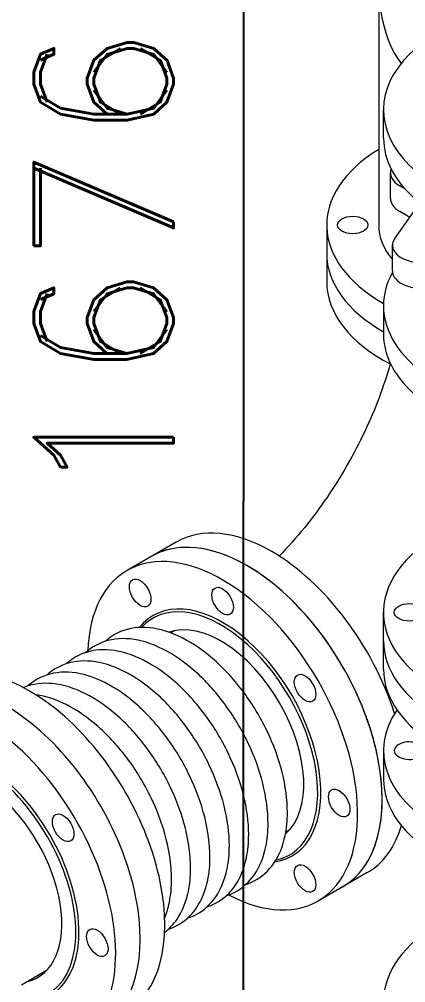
# Model space of a CAD drawing. Header units: millimetres. Extents: x -312439 to 477422, y -331570 to 212570.
# Drawn here: x 343211 to 343557, y 172055 to 172918 of the extents above; entities that cross this region are included whole.
import ezdxf

# ---------------------------------------------------------------- set-up
doc = ezdxf.new("R2010")
doc.units = ezdxf.units.MM
doc.styles.add('ROMAND', font='ROMAND.SHX')
doc.dimstyles.new('1-50 (MILIMETRO)', dxfattribs={"dimscale": 0, "dimtxt": 125, "dimasz": 125, "dimexe": 100, "dimexo": 100, "dimgap": 50, "dimtad": 0, "dimdec": 0, "dimzin": 0, "dimdsep": 46, "dimtxsty": 'ROMAND', "dimcen": -390, "dimclrd": 1, "dimclre": 1, "dimclrt": 3, "dimadec": 0, "dimazin": 0, "dimtfac": 1, "dimtdec": 0, "dimtix": 1, "dimtmove": 2, "dimatfit": 2, "dimfxl": 1, "dimtvp": 1, "dimtolj": 1, "dimtzin": 0, "dimarcsym": 0})

# ---------------------------------------------------------------- blocks, each defined once
blk = doc.blocks.new('*D96')
at = {"color": 1, "lineweight": -2, "transparency": 16777216}
for p, q in [((340982.5, 172444.73), (340982.5, 172743.93)), ((347857.31, 168659.29), (341090.76, 172565.96)), ((347965.56, 168413.06), (347965.56, 168712.26))]:
    blk.add_line(p, q, dxfattribs=at)
at = {"color": 1, "transparency": 16777216}
for points in [[(341101.17, 172584), (341080.34, 172547.92), (340982.5, 172628.46)], [(347867.73, 168677.33), (347846.89, 168641.25), (347965.56, 168596.79)]]:
    blk.add_solid(points, dxfattribs=at)
at = {"layer": 'Defpoints', "color": 0, "transparency": 16777216}
for p in [(340982.5, 172628.46), (340982.5, 172329.26), (347965.56, 168297.59)]:
    blk.add_point(p, dxfattribs=at)
at = {"color": 3, "transparency": 16777216, "insert": (344536.53, 170720.88), "char_height": 125, "attachment_point": 5, "rotation": 330, "style": 'ROMAND'}
blk.add_mtext('\\A1;8063', dxfattribs=at)
blk = doc.blocks.new('*D131')
at = {"color": 1, "lineweight": -2, "transparency": 16777216}
for p, q in [((343607.58, 173492.08), (343311.67, 173321.24)), ((343411.63, 173253.99), (343410.91, 171827.82)), ((343606.72, 171815.91), (343310.81, 171645.07))]:
    blk.add_line(p, q, dxfattribs=at)
at = {"color": 1, "transparency": 16777216}
for points in [[(343390.8, 173254), (343432.47, 173253.98), (343411.7, 173378.99)], [(343390.07, 171827.83), (343431.74, 171827.81), (343410.84, 171702.82)]]:
    blk.add_solid(points, dxfattribs=at)
at = {"layer": 'Defpoints', "color": 0, "transparency": 16777216}
for p in [(343707.6, 173549.83), (343706.75, 171873.66), (343410.84, 171702.82)]:
    blk.add_point(p, dxfattribs=at)
at = {"color": 3, "transparency": 16777216, "insert": (343286.27, 172698.85), "char_height": 125, "attachment_point": 5, "rotation": 89.97082, "style": 'ROMAND'}
blk.add_mtext('\\A1;1676', dxfattribs=at)

msp = doc.modelspace()

# ---------------------------------------------------------------- linework, layer by layer
at = {"color": 5, "linetype": 'Continuous', "lineweight": 0, "extrusion": (4.44089e-16, 0.816497, 0.57735)}
for p, q in [((343532.376, 172952.085), (343532.376, 172733.568)), ((343536.635, 172811.339), (343536.635, 172836.739)), ((343542.873, 172757.311), (343542.873, 172780.311)), ((343555.79, 172765.958), (343551.318, 172768.54)), ((343546.837, 172721.597), (343567.201, 172750.137)), ((343560.244, 172740.387), (343551.318, 172745.54)), ((343485.836, 172733.568), (343485.836, 172682.768)), ((343544.596, 172692.367), (343544.596, 172715.367)), ((343536.635, 172661.339), (343536.635, 172635.939)), ((343351.248, 172449.655), (343307.254, 172424.255)), ((343536.635, 172335.939), (343536.635, 172386.739)), ((343349.619, 172370.226), (343346.372, 172368.351)), ((343536.635, 172262.939), (343536.635, 172237.539)), ((343452.498, 172192.035), (343449.251, 172190.16)), ((343522.1, 172153.731), (343478.106, 172128.331)), ((343212.629, 172053.335), (343235.586, 172066.589))]:
    msp.add_line(p, q, dxfattribs=at)
at = {"color": 5, "linetype": 'Continuous', "lineweight": 0}
for centre, major_axis, ratio, start_param, end_param in [((343656.688, 173042.57), (-83.802, -180.843), 0.5077224, 5.209054, 6.0289985), ((343707.487, 172836.739), (-170.852, 0), 0.5773503, 5.3599285, 7.4612826), ((343707.487, 172811.339), (170.852, 0), 0.5773503, 3.1415927, 4.3196899), ((343656.688, 172733.568), (-170.852, 0), 0.5773503, 5.5272038, 7.0751373), ((343571.705, 172780.311), (-28.832, 0), 0.5773503, 6.078, 7.0685835), ((343571.705, 172757.311), (-28.832, 0), 0.5773503, 0, 0.7853982), ((343656.688, 172733.568), (-124.312, 0), 0.5773503, 0, 0.4471198), ((343656.688, 172733.568), (124.312, 0), 0.5773503, 3.1415927, 3.5887125), ((343571.705, 172715.367), (-27.109, 0), 0.5773503, 5.8737687, 8.1724889), ((343656.688, 172708.168), (-170.852, 0), 0.5773503, 0, 0.7916563), ((343656.688, 172708.168), (170.852, 0), 0.5773503, 3.1415927, 3.9332489), ((343707.487, 172661.339), (170.852, 0), 0.5773503, 2.833735, 5.6302998), ((343571.705, 172692.367), (-27.109, 0), 0.5773503, 0, 1.8893036), ((343656.688, 172682.768), (-170.852, 0), 0.5773503, 0, 0.8434161), ((343707.487, 172635.939), (-170.852, 0), 0.5773503, 0, 2.6758126), ((343436.674, 172301.693), (-85.426, 147.962), 0.5773503, 5.4977871, 6.2831853), ((343707.487, 172386.739), (-170.852, 0), 0.5773503, 5.3599285, 7.0685835), ((343392.68, 172276.293), (-85.426, 147.962), 0.5773503, 2.4008806, 7.0238973), ((343414.677, 172288.993), (85.426, -147.962), 0.5773503, 0, 3.1415927), ((343414.677, 172288.993), (-85.426, 147.962), 0.5773503, 5.4977871, 6.2831853), ((343436.674, 172301.693), (-85.426, 147.962), 0.5773503, 4.3548974, 5.4977871), ((343414.677, 172288.993), (-85.426, 147.962), 0.5773503, 3.1415927, 5.4977871), ((343392.68, 172276.293), (-62.156, 107.657), 0.5773503, 2.9155137, 6.5092642), ((343391.294, 172275.493), (61.176, -105.96), 0.5773503, 6.0996813, 9.608282), ((343391.294, 172275.493), (52.358, -90.686), 0.5773503, 0.1074861, 3.0341065), ((343707.487, 172361.339), (-170.852, 0), 0.5773503, 0, 0.7853982), ((343707.487, 172361.339), (170.852, 0), 0.5773503, 3.1415927, 3.9269908), ((343220.167, 172176.693), (85.426, -147.962), 0.5773503, 0, 3.1415927), ((343198.17, 172163.993), (85.426, -147.962), 0.5773503, 0, 3.1415927), ((343707.487, 172335.939), (170.852, 0), 0.5773503, 3.1415927, 3.9269908), ((343176.173, 172151.293), (-85.426, 147.962), 0.5773503, 2.3561945, 6.224775), ((343707.487, 172262.939), (170.852, 0), 0.5773503, 2.7625544, 3.9269908), ((343176.173, 172151.293), (-62.156, 107.657), 0.5773503, 2.4590463, 6.9657317), ((343174.788, 172150.493), (61.176, -105.96), 0.5773503, 5.6219644, 10.0859988), ((343559.906, 172262.939), (13.595, 0), 0.5773503, 0.7853982, 5.7639057), ((343174.788, 172150.493), (52.358, -90.686), 0.5773503, 6.105246, 9.6027173), ((343707.487, 172237.539), (-170.852, 0), 0.5773503, 0, 0.7853982), ((343436.674, 172301.693), (-85.426, 147.962), 0.5773503, 3.1415927, 3.6442653), ((343707.487, 172038.339), (-170.852, 0), 0.5773503, 5.5424733, 7.0685835)]:
    msp.add_ellipse(centre, major_axis=major_axis, ratio=ratio, start_param=start_param, end_param=end_param, dxfattribs=at)
for centre, major_axis in [((343509.106, 172733.568), (-13.595, 0)), ((343318.889, 172404.103), (-6.797, 11.773)), ((343392.68, 172396.793), (-6.797, 11.773)), ((343559.906, 172386.739), (-13.595, 0)), ((343466.471, 172318.896), (-6.797, 11.773)), ((343497.036, 172216.043), (-6.797, 11.773)), ((343249.964, 172193.896), (-6.797, 11.773)), ((343466.471, 172148.483), (-6.797, 11.773)), ((343280.529, 172091.043), (-6.797, 11.773))]:
    msp.add_ellipse(centre, major_axis=major_axis, ratio=0.5773503, dxfattribs=at)
for points, knots in [([(343542.694, 172609.293), (343539.895, 172599.336), (343536.547, 172589.147), (343525.077, 172558.713), (343515.447, 172538.274), (343492.891, 172498.846), (343479.921, 172479.888), (343458.698, 172453.687), (343451.045, 172445.081), (343443.309, 172437.152)], [0.36979434, 0.36979434, 0.36979434, 0.36979434, 0.50760913, 0.50760913, 0.77855804, 0.77855804, 1.053397, 1.053397, 1.20100199, 1.20100199, 1.20100199, 1.20100199]), ([(343450.664, 172207.728), (343450.664, 172219.084), (343449.043, 172231.234), (343442.818, 172255.938), (343438.222, 172268.487), (343426.555, 172292.742), (343419.495, 172304.447), (343403.594, 172325.897), (343394.756, 172335.637), (343376.105, 172352.195), (343366.292, 172359.003), (343346.587, 172368.9), (343336.688, 172371.992), (343318.015, 172373.84), (343309.197, 172372.719), (343296.348, 172367.41), (343291.755, 172364.491), (343287.729, 172360.828)], [0, 0, 0, 0, 0.3281635, 0.3281635, 0.655484, 0.655484, 0.9817457, 0.9817457, 1.3081358, 1.3081358, 1.6357511, 1.6357511, 1.963545, 1.963545, 2.2798116, 2.2798116, 2.4813653, 2.4813653, 2.4813653, 2.4813653]), ([(343433.344, 172197.728), (343433.344, 172209.084), (343431.722, 172221.234), (343425.498, 172245.938), (343420.901, 172258.487), (343409.235, 172282.742), (343402.175, 172294.447), (343386.273, 172315.897), (343377.435, 172325.637), (343358.784, 172342.195), (343348.972, 172349.003), (343329.267, 172358.9), (343319.367, 172361.992), (343300.694, 172363.84), (343291.876, 172362.719), (343279.027, 172357.41), (343274.434, 172354.491), (343270.408, 172350.828)], [0, 0, 0, 0, 0.3281635, 0.3281635, 0.655484, 0.655484, 0.9817457, 0.9817457, 1.3081358, 1.3081358, 1.6357511, 1.6357511, 1.963545, 1.963545, 2.2798116, 2.2798116, 2.4813653, 2.4813653, 2.4813653, 2.4813653]), ([(343416.023, 172187.728), (343416.023, 172199.084), (343414.402, 172211.234), (343408.177, 172235.938), (343403.581, 172248.487), (343391.914, 172272.742), (343384.854, 172284.447), (343368.953, 172305.897), (343360.115, 172315.637), (343341.464, 172332.195), (343331.651, 172339.003), (343311.946, 172348.9), (343302.047, 172351.992), (343283.374, 172353.84), (343274.556, 172352.719), (343261.707, 172347.41), (343257.114, 172344.491), (343253.088, 172340.828)], [0, 0, 0, 0, 0.3281635, 0.3281635, 0.655484, 0.655484, 0.9817457, 0.9817457, 1.3081358, 1.3081358, 1.6357511, 1.6357511, 1.963545, 1.963545, 2.2798116, 2.2798116, 2.4813653, 2.4813653, 2.4813653, 2.4813653]), ([(343398.703, 172177.728), (343398.703, 172189.084), (343397.081, 172201.234), (343390.857, 172225.938), (343386.26, 172238.487), (343374.594, 172262.742), (343367.534, 172274.447), (343351.632, 172295.897), (343342.794, 172305.637), (343324.143, 172322.195), (343314.331, 172329.003), (343294.626, 172338.9), (343284.726, 172341.992), (343266.053, 172343.84), (343257.235, 172342.719), (343244.386, 172337.41), (343239.793, 172334.491), (343235.767, 172330.828)], [0, 0, 0, 0, 0.3281635, 0.3281635, 0.655484, 0.655484, 0.9817457, 0.9817457, 1.3081358, 1.3081358, 1.6357511, 1.6357511, 1.963545, 1.963545, 2.2798116, 2.2798116, 2.4813653, 2.4813653, 2.4813653, 2.4813653]), ([(343381.382, 172167.728), (343381.382, 172179.084), (343379.761, 172191.234), (343373.536, 172215.938), (343368.94, 172228.487), (343357.273, 172252.742), (343350.213, 172264.447), (343334.312, 172285.897), (343325.474, 172295.637), (343306.823, 172312.195), (343297.01, 172319.003), (343277.305, 172328.9), (343267.406, 172331.992), (343248.733, 172333.84), (343239.915, 172332.719), (343227.066, 172327.41), (343222.473, 172324.491), (343218.447, 172320.828)], [0, 0, 0, 0, 0.3281635, 0.3281635, 0.655484, 0.655484, 0.9817457, 0.9817457, 1.3081358, 1.3081358, 1.6357511, 1.6357511, 1.963545, 1.963545, 2.2798116, 2.2798116, 2.4813653, 2.4813653, 2.4813653, 2.4813653]), ([(343364.062, 172157.728), (343364.062, 172169.084), (343362.44, 172181.234), (343356.216, 172205.938), (343351.619, 172218.487), (343339.953, 172242.742), (343332.893, 172254.447), (343316.991, 172275.897), (343308.153, 172285.637), (343289.502, 172302.195), (343279.69, 172309.003), (343259.985, 172318.9), (343250.085, 172321.992), (343231.412, 172323.84), (343222.594, 172322.719), (343214.642, 172319.433), (343214.538, 172319.39), (343214.434, 172319.346)], [0, 0, 0, 0, 0.3281635, 0.3281635, 0.655484, 0.655484, 0.9817457, 0.9817457, 1.3081358, 1.3081358, 1.6357511, 1.6357511, 1.963545, 1.963545, 2.2798116, 2.2798116, 2.2840158, 2.2840158, 2.2840158, 2.2840158]), ([(343346.991, 172147.788), (343346.991, 172159.164), (343345.365, 172171.333), (343339.129, 172196.071), (343334.525, 172208.635), (343322.839, 172232.918), (343315.768, 172244.634), (343299.843, 172266.102), (343290.992, 172275.85), (343272.311, 172292.42), (343262.482, 172299.231), (343243.559, 172308.717), (343234.466, 172311.691), (343225.672, 172312.87)], [0, 0, 0, 0, 0.3283474, 0.3283474, 0.6558378, 0.6558378, 0.9822461, 0.9822461, 1.3087874, 1.3087874, 1.6365828, 1.6365828, 1.9373305, 1.9373305, 1.9373305, 1.9373305]), ([(343413.414, 172143.135), (343416.037, 172143.973), (343418.569, 172145.029), (343427.919, 172149.938), (343433.867, 172155.341), (343443.326, 172169.136), (343446.73, 172177.635), (343450.008, 172193.57), (343450.664, 172200.489), (343450.664, 172207.728)], [5.37261634, 5.37261634, 5.37261634, 5.37261634, 5.47458971, 5.47458971, 5.76721104, 5.76721104, 6.07396503, 6.07396503, 6.28318531, 6.28318531, 6.28318531, 6.28318531]), ([(343396.093, 172133.135), (343398.717, 172133.973), (343401.248, 172135.029), (343410.598, 172139.938), (343416.546, 172145.341), (343426.005, 172159.136), (343429.409, 172167.635), (343432.687, 172183.57), (343433.344, 172190.489), (343433.344, 172197.728)], [5.37261634, 5.37261634, 5.37261634, 5.37261634, 5.47458971, 5.47458971, 5.76721104, 5.76721104, 6.07396503, 6.07396503, 6.28318531, 6.28318531, 6.28318531, 6.28318531]), ([(343378.773, 172123.135), (343381.396, 172123.973), (343383.928, 172125.029), (343393.278, 172129.938), (343399.226, 172135.341), (343408.685, 172149.136), (343412.089, 172157.635), (343415.367, 172173.57), (343416.023, 172180.489), (343416.023, 172187.728)], [5.37261634, 5.37261634, 5.37261634, 5.37261634, 5.47458971, 5.47458971, 5.76721104, 5.76721104, 6.07396503, 6.07396503, 6.28318531, 6.28318531, 6.28318531, 6.28318531]), ([(343361.452, 172113.135), (343364.076, 172113.973), (343366.607, 172115.029), (343375.957, 172119.938), (343381.905, 172125.341), (343391.364, 172139.136), (343394.768, 172147.635), (343398.046, 172163.57), (343398.703, 172170.489), (343398.703, 172177.728)], [5.37261634, 5.37261634, 5.37261634, 5.37261634, 5.47458971, 5.47458971, 5.76721104, 5.76721104, 6.07396503, 6.07396503, 6.28318531, 6.28318531, 6.28318531, 6.28318531]), ([(343344.132, 172103.135), (343346.755, 172103.973), (343349.287, 172105.029), (343358.637, 172109.938), (343364.585, 172115.341), (343374.044, 172129.136), (343377.448, 172137.635), (343380.726, 172153.57), (343381.382, 172160.489), (343381.382, 172167.728)], [5.37261634, 5.37261634, 5.37261634, 5.37261634, 5.47458971, 5.47458971, 5.76721104, 5.76721104, 6.07396503, 6.07396503, 6.28318531, 6.28318531, 6.28318531, 6.28318531]), ([(343340.842, 172100.401), (343345.062, 172103.597), (343348.77, 172107.536), (343356.723, 172119.136), (343360.127, 172127.635), (343363.405, 172143.57), (343364.062, 172150.489), (343364.062, 172157.728)], [5.5699658, 5.5699658, 5.5699658, 5.5699658, 5.76721104, 5.76721104, 6.07396503, 6.07396503, 6.28318531, 6.28318531, 6.28318531, 6.28318531]), ([(343340.853, 172113.371), (343342.616, 172117.658), (343343.997, 172122.261), (343346.332, 172133.598), (343346.991, 172140.532), (343346.991, 172147.788)], [5.91665114, 5.91665114, 5.91665114, 5.91665114, 6.07376639, 6.07376639, 6.28318531, 6.28318531, 6.28318531, 6.28318531])]:
    msp.add_open_spline(points, degree=3, knots=knots, dxfattribs=at)

# ---------------------------------------------------------------- dimensions: what is measured, and where the dimension line sits
dim = msp.add_linear_dim(base=(343410.843, 171702.821), p1=(343707.605, 173549.831), p2=(343706.751, 171873.664), angle=269.970824, dimstyle='1-50 (MILIMETRO)', override={"dimscale": 1})
dim.commit()
dim.dimension.update_dxf_attribs({"geometry": '*D131', "text_midpoint": (343286.27, 172698.846), "dimtype": 161})
dim = msp.add_aligned_dim(p1=(347965.562, 168297.588), p2=(340982.504, 172329.258), distance=-259.116, dimstyle='1-50 (MILIMETRO)', override={"dimscale": 1})
dim.commit()
dim.dimension.update_dxf_attribs({"geometry": '*D96', "text_midpoint": (344536.533, 170720.878)})

doc.saveas('drawing.dxf')
